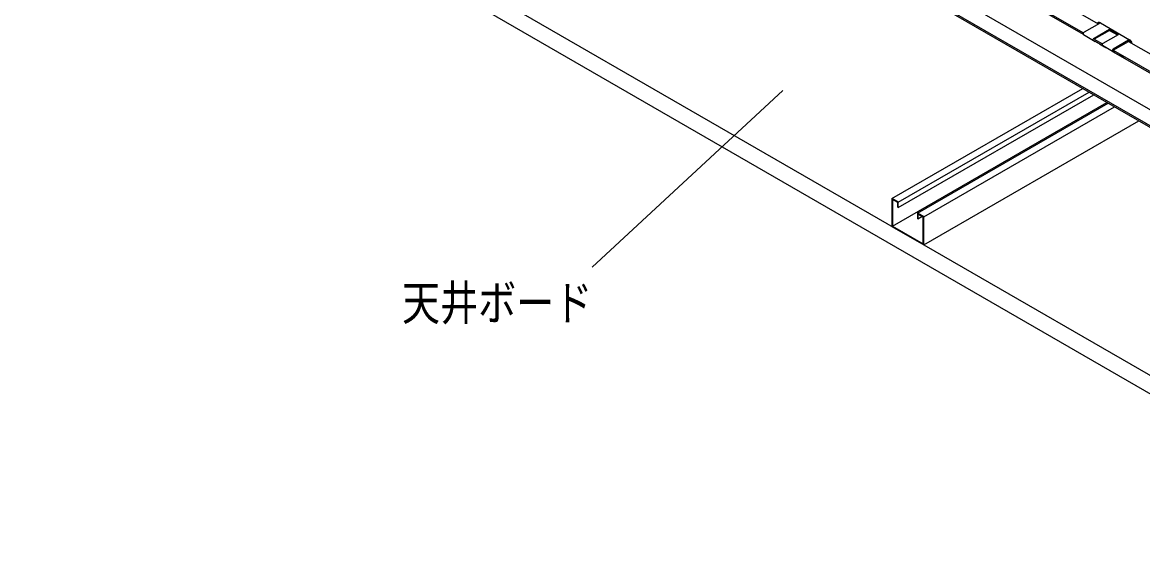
# Model space of a CAD drawing. Units: millimetres on the paper. Extents: x -143 to 139, y -97 to 98.
# Drawn here: x -34.4 to 27.8, y -20.6 to 8.7 of the extents above; entities that cross this region are included whole.
import ezdxf
from ezdxf.enums import TextEntityAlignment as Align

# ---------------------------------------------------------------- set-up
doc = ezdxf.new("R2010")
doc.units = ezdxf.units.MM
for name, color, linetype in [('0-0_文字･図枠･寸法', 7, 'Continuous'), ('0-1_天井下地', 7, 'Continuous'), ('0-2_天井ボード', 7, 'Continuous')]:
    doc.layers.add(name, color=color, linetype=linetype)
doc.styles.add('ＭＳ ゴシック', font='')
doc.styles.get('ＭＳ ゴシック').set_extended_font_data('MS Gothic')

msp = doc.modelspace()

# ---------------------------------------------------------------- linework, layer by layer
at = {"layer": '0-0_文字･図枠･寸法'}
msp.add_line((7.837, 4.941), (-2.745, -4.871), dxfattribs=at)
at = {"layer": '0-1_天井下地'}
for p, q in [((5.639, 20.04), (25.381, 8.643)), ((4.903, 19.484), (24.549, 8.143)), ((4.931, 19.387), (24.535, 8.07)), ((4.931, 17.345), (38.726, -2.164)), ((4.383, 16.763), (38.877, -3.15)), ((4.383, 16.682), (38.915, -3.253)), ((25.394, 8.718), (25.338, 8.685)), ((25.438, 8.675), (24.589, 8.185)), ((25.155, 7.859), (26.003, 8.349)), ((26.003, 8.283), (25.155, 7.793)), ((25.494, 8.708), (27.12, 7.769)), ((26.003, 8.283), (26.003, 8.349)), ((26.003, 8.283), (26.442, 8.03)), ((24.549, 8.051), (25.199, 7.675)), ((25.155, 7.793), (25.61, 7.531)), ((25.155, 7.712), (25.596, 7.457)), ((25.44, 7.536), (25.723, 7.373)), ((27.064, 7.736), (26.215, 7.246)), ((26.215, 7.181), (27.064, 7.671)), ((27.064, 7.671), (27.064, 7.736)), ((27.064, 7.671), (38.995, 0.783)), ((26.26, 7.063), (25.61, 7.438)), ((25.796, 7.33), (25.797, 7.331)), ((26.175, 7.112), (26.825, 6.736)), ((26.215, 7.181), (38.724, -0.04)), ((26.215, 7.099), (38.702, -0.109)), ((26.784, 6.76), (26.501, 6.924)), ((26.857, 6.718), (26.862, 6.726)), ((13.912, -1.065), (24.518, 5.058)), ((14.265, -1.269), (24.872, 4.854)), ((14.265, -1.564), (25.127, 4.706)), ((13.94, -2.6), (25.862, 4.282)), ((15.679, -2.086), (26.286, 4.037)), ((15.679, -3.637), (27.63, 3.262)), ((13.912, -1.065), (13.912, -2.617)), ((14.265, -1.269), (13.912, -1.065)), ((14.237, -1.548), (14.265, -1.564)), ((14.265, -1.564), (14.265, -1.269)), ((15.326, -1.882), (15.326, -2.176)), ((15.326, -2.176), (15.354, -2.193)), ((15.354, -2.193), (15.581, -2.062)), ((15.679, -3.637), (15.679, -2.086)), ((13.912, -2.617), (15.679, -3.637))]:
    msp.add_line(p, q, dxfattribs=at)
for points in [[(24.589, 8.185), (24.573, 8.173), (24.558, 8.156), (24.545, 8.136), (24.537, 8.115), (24.533, 8.094), (24.534, 8.075), (24.539, 8.06), (24.549, 8.051)], [(25.61, 7.438), (25.6, 7.448), (25.594, 7.463), (25.593, 7.482), (25.597, 7.503), (25.606, 7.524), (25.618, 7.544), (25.633, 7.561), (25.65, 7.573), (26.498, 8.063), (26.003, 8.349)], [(25.765, 7.349), (25.115, 7.724), (25.105, 7.734), (25.099, 7.749), (25.098, 7.767), (25.102, 7.788), (25.111, 7.81), (25.123, 7.83), (25.138, 7.846), (25.155, 7.859)], [(25.44, 7.536), (25.411, 7.553), (25.379, 7.572), (25.345, 7.591), (25.311, 7.611), (25.278, 7.63), (25.248, 7.647), (25.221, 7.663), (25.199, 7.675)], [(25.765, 7.349), (25.782, 7.339), (25.792, 7.333), (25.796, 7.33), (25.794, 7.332), (25.785, 7.337), (25.77, 7.346), (25.749, 7.358), (25.723, 7.373)], [(26.215, 7.246), (26.199, 7.234), (26.184, 7.217), (26.172, 7.197), (26.163, 7.176), (26.159, 7.155), (26.16, 7.136), (26.165, 7.122), (26.175, 7.112)], [(26.26, 7.063), (26.282, 7.05), (26.309, 7.035), (26.339, 7.017), (26.372, 6.998), (26.406, 6.979), (26.439, 6.959), (26.472, 6.941), (26.501, 6.924)], [(26.784, 6.76), (26.81, 6.746), (26.83, 6.734), (26.846, 6.725), (26.855, 6.72), (26.857, 6.718), (26.853, 6.721), (26.842, 6.727), (26.825, 6.736)], [(15.679, -2.086), (15.326, -1.882), (25.933, 4.242)], [(14.237, -1.548), (14.237, -1.286), (13.94, -1.114), (13.94, -2.6), (15.651, -3.588), (15.651, -2.102), (15.354, -1.93), (15.354, -2.193)]]:
    msp.add_lwpolyline(points, dxfattribs=at)
for centre, radius, start, end in [((25.436, 8.626), 0.101, 54.38228, 114.30701), ((25.381, 8.601), 0.0933, 52.69391, 127.31684), ((26.905, 7.484), 0.298, 24.06623, 57.72209), ((26.95, 7.506), 0.313, 9.62328, 57.05517)]:
    msp.add_arc(centre, radius, start, end, dxfattribs=at)
at = {"layer": '0-2_天井ボード'}
msp.add_line((-34.419, 25.284), (43.363, -19.618), dxfattribs=at)
msp.add_lwpolyline([(-34.419, 25.284), (-34.419, 24.264), (43.363, -20.639)], dxfattribs=at)

# ---------------------------------------------------------------- texts
at = {"layer": '0-0_文字･図枠･寸法', "style": 'ＭＳ ゴシック', "width": 0.8}
msp.add_text('天井ボード', height=1.94, dxfattribs=at).set_placement((-13.322, -8.409), align=Align.BOTTOM_LEFT)

doc.saveas('drawing.dxf')
